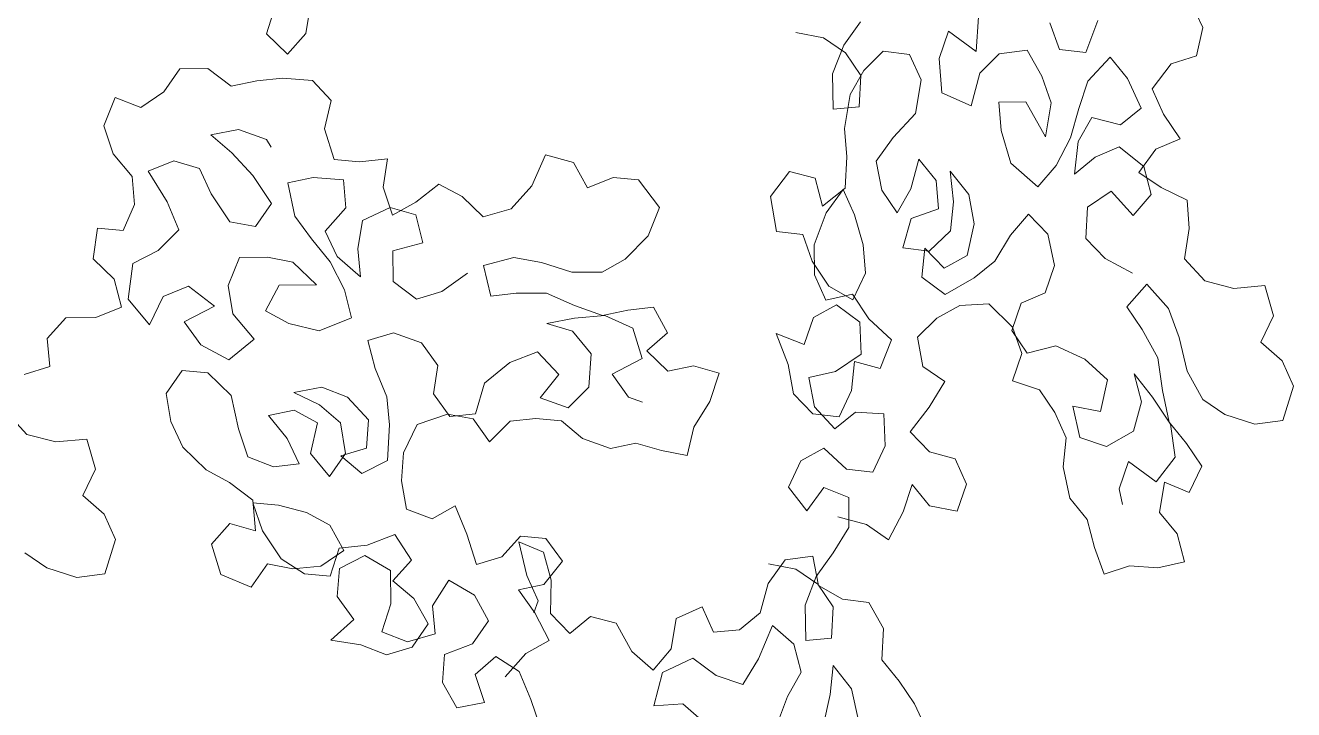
# Model space of a CAD drawing. Header units: millimetres. Extents: x 318905 to 439572, y -5133 to 105868.
# Drawn here: x 428577 to 429905, y 3432 to 4149 of the extents above; entities that cross this region are included whole.
import ezdxf

# ---------------------------------------------------------------- set-up
doc = ezdxf.new("R2010")
doc.units = ezdxf.units.MM
doc.header["$MEASUREMENT"] = 0
doc.layers.add('INTI_Agencement_Stylo_No__101', color=252, linetype='Continuous', lineweight=0)

# ---------------------------------------------------------------- blocks, each defined once
blk = doc.blocks.new('arbre6[4]', base_point=(427385.8, -574.7))
at = {"layer": 'INTI_Agencement_Stylo_No__101', "linetype": 'Continuous'}
for p, q in [((428839.2, 4169.5), (428829.7, 4140)), ((428871, 4140.3), (428875.7, 4169.8)), ((429809.9, 4146.4), (429795.4, 4177.4)), ((429572.7, 4121.3), (429575.3, 4157.6)), ((429434.1, 4128), (429451.8, 4152.5)), ((429650, 4151.5), (429659.9, 4123.6)), ((429687.4, 4120.2), (429700.1, 4153.9)), ((429803.5, 4116.9), (429809.9, 4146.4)), ((428829.7, 4140), (428851.7, 4118.7)), ((428851.7, 4118.7), (428871, 4140.3)), ((429383.9, 4141.2), (429412.8, 4135.6)), ((429412.8, 4135.6), (429435.9, 4119.8)), ((429534, 4113.9), (429543.7, 4142.5)), ((429543.7, 4142.5), (429572.7, 4121.3)), ((429422.3, 4098), (429434.1, 4128)), ((429435.9, 4119.8), (429451.9, 4096.1)), ((429455.2, 4101.6), (429475.5, 4121.6)), ((429475.5, 4121.6), (429503.1, 4118.2)), ((429503.1, 4118.2), (429515, 4091.7)), ((429596.9, 4118.8), (429576.7, 4098.8)), ((429626.1, 4122.8), (429596.9, 4118.8)), ((429641.4, 4095.4), (429626.1, 4122.8)), ((429659.9, 4123.6), (429687.4, 4120.2)), ((429776.8, 4108.4), (429803.5, 4116.9)), ((428739.2, 4103.3), (428722.4, 4079)), ((428768.4, 4103.5), (428739.2, 4103.3)), ((428792.9, 4085), (428768.4, 4103.5)), ((429536.8, 4078.2), (429534, 4113.9)), ((429712.9, 4115.5), (429689.8, 4090.4)), ((429731.1, 4093.2), (429712.9, 4115.5)), ((429757, 4082.4), (429776.8, 4108.4)), ((428819.6, 4090.6), (428792.9, 4085)), ((428846.4, 4093.5), (428819.6, 4090.6)), ((428878, 4091.1), (428846.4, 4093.5)), ((428897.6, 4069.9), (428878, 4091.1)), ((429423.1, 4060.9), (429422.3, 4098)), ((429440.9, 4076.2), (429455.2, 4101.6)), ((429451.9, 4096.1), (429450.2, 4063.5)), ((429515, 4091.7), (429509.1, 4056.3)), ((429576.7, 4098.8), (429567.4, 4064.3)), ((429651.2, 4067.5), (429641.4, 4095.4)), ((429689.8, 4090.4), (429680.1, 4061.8)), ((429745.5, 4062.1), (429731.1, 4093.2)), ((428722.4, 4079), (428698.2, 4062.7)), ((429434.9, 4040.8), (429440.9, 4076.2)), ((429567.4, 4064.3), (429536.8, 4078.2)), ((429769, 4055.9), (429757, 4082.4)), ((428671.4, 4073.2), (428659.4, 4043.6)), ((428698.2, 4062.7), (428671.4, 4073.2)), ((428890.5, 4040.4), (428897.6, 4069.9)), ((429450.2, 4063.5), (429423.1, 4060.9)), ((429596.6, 4068.3), (429624.9, 4068.6)), ((429598.9, 4038.5), (429596.6, 4068.3)), ((429624.9, 4068.6), (429645.3, 4032.1)), ((429645.3, 4032.1), (429651.2, 4067.5)), ((429509.1, 4056.3), (429485.9, 4031.3)), ((429680.1, 4061.8), (429671.6, 4031)), ((429679.5, 4027), (429693.9, 4052.4)), ((429693.9, 4052.4), (429724, 4044.4)), ((429724, 4044.4), (429745.5, 4062.1)), ((429786.3, 4030), (429769, 4055.9)), ((428659.4, 4043.6), (428669.4, 4014.3)), ((428771.4, 4034), (428800.5, 4039.6)), ((428800.5, 4039.6), (428829.8, 4029.1)), ((428900.5, 4008.4), (428890.5, 4040.4)), ((429437.3, 4011), (429434.9, 4040.8)), ((429609.2, 4004.6), (429598.9, 4038.5)), ((428793.4, 4015.4), (428771.4, 4034)), ((428829.8, 4029.1), (428834.7, 4021.1)), ((429485.9, 4031.3), (429468.2, 4006.7)), ((429671.6, 4031), (429656.4, 4001.9)), ((429675.7, 3992.9), (429679.5, 4027)), ((429761, 4019.1), (429786.3, 4030)), ((428669.4, 4014.3), (428689, 3990.4)), ((428815.5, 3991.5), (428793.4, 4015.4)), ((429121.8, 4013), (429107.5, 3980.8)), ((429151.1, 4005.3), (429121.8, 4013)), ((429435.5, 3978.4), (429437.3, 4011)), ((429697.2, 4010.6), (429675.7, 3992.9)), ((429722.6, 4021.5), (429697.2, 4010.6)), ((429748.2, 4001.1), (429722.6, 4021.5)), ((429743.2, 3994.6), (429761, 4019.1)), ((428706, 3995.9), (428732.7, 4006.8)), ((428732.7, 4006.8), (428759.5, 3999)), ((428759.5, 3999), (428771.8, 3972.4)), ((428927.3, 4005.9), (428900.5, 4008.4)), ((428956.5, 4008.9), (428927.3, 4005.9)), ((428951.8, 3979.4), (428956.5, 4008.9)), ((429165.9, 3978.6), (429151.1, 4005.3)), ((429468.2, 4006.7), (429473.9, 3976)), ((429504.3, 3977.7), (429512.8, 4008.6)), ((429512.8, 4008.6), (429531, 3986.3)), ((429637.4, 3979.7), (429609.2, 4004.6)), ((429656.4, 4001.9), (429637.4, 3979.7)), ((429756, 3971.8), (429748.2, 4001.1)), ((428689, 3990.4), (428691.7, 3961)), ((428725.7, 3963.9), (428706, 3995.9)), ((428835.2, 3962.3), (428815.5, 3991.5)), ((428878.8, 3989.4), (428852, 3983.8)), ((428852, 3983.8), (428859.6, 3949.1)), ((428910.4, 3987), (428878.8, 3989.4)), ((428913, 3957.6), (428910.4, 3987)), ((429192.6, 3989.6), (429165.9, 3978.6)), ((429219.3, 3987.1), (429192.6, 3989.6)), ((429241.4, 3957.9), (429219.3, 3987.1)), ((429357.6, 3969.7), (429377.4, 3995.6)), ((429377.4, 3995.6), (429404.1, 3988.6)), ((429404.1, 3988.6), (429411.9, 3959.3)), ((429531, 3986.3), (429533.3, 3956.5)), ((429549.1, 3964), (429545.5, 3996.1)), ((429545.5, 3996.1), (429564.9, 3971.5)), ((429766.3, 3978.8), (429743.2, 3994.6)), ((428771.8, 3972.4), (428791.5, 3943.1)), ((428961.8, 3950), (428951.8, 3979.4)), ((429010.2, 3982.6), (428986, 3963.6)), ((429034.6, 3969.4), (429010.2, 3982.6)), ((429107.5, 3980.8), (429085.8, 3956.5)), ((429411.9, 3959.3), (429435.5, 3978.4)), ((429415.7, 3952.4), (429433.4, 3977)), ((429433.4, 3977), (429445.3, 3950.5)), ((429473.9, 3976), (429490, 3952.3)), ((429490, 3952.3), (429504.3, 3977.7)), ((429564.9, 3971.5), (429570.6, 3940.8)), ((429689.3, 3958.2), (429714.2, 3975)), ((429714.2, 3975), (429737, 3949.5)), ((429737, 3949.5), (429756, 3971.8)), ((429793.6, 3965.8), (429766.3, 3978.8)), ((428691.7, 3961), (428679.7, 3934.1)), ((428738.1, 3934.6), (428725.7, 3963.9)), ((428818.3, 3938), (428835.2, 3962.3)), ((428891.3, 3933.3), (428913, 3957.6)), ((428959.3, 3958), (428930.2, 3944.4)), ((428986.1, 3950.2), (428959.3, 3958)), ((428986, 3963.6), (428961.8, 3950)), ((429056.6, 3948.2), (429034.6, 3969.4)), ((429229.5, 3928.4), (429241.4, 3957.9)), ((429363.7, 3933), (429357.6, 3969.7)), ((429546, 3933.7), (429549.1, 3964)), ((429687.5, 3925.6), (429689.3, 3958.2)), ((429795.9, 3936), (429793.6, 3965.8)), ((428859.6, 3949.1), (428876.8, 3925.2)), ((428930.2, 3944.4), (428925.5, 3914.9)), ((428993.6, 3920.9), (428986.1, 3950.2)), ((429085.8, 3956.5), (429056.6, 3948.2)), ((429403.1, 3918.8), (429415.7, 3952.4)), ((429445.3, 3950.5), (429454.4, 3918.9)), ((429504.6, 3946.5), (429496.1, 3915.7)), ((429533.3, 3956.5), (429504.6, 3946.5)), ((429608.7, 3928.9), (429627.7, 3951.1)), ((429627.7, 3951.1), (429647.9, 3930.2)), ((428652.9, 3936.5), (428648.3, 3904.4)), ((428679.7, 3934.1), (428652.9, 3936.5)), ((428716.3, 3913), (428738.1, 3934.6)), ((428791.5, 3943.1), (428818.3, 3938)), ((428903.7, 3906.7), (428891.3, 3933.3)), ((429391.3, 3929.7), (429363.7, 3933)), ((429523.7, 3912.3), (429546, 3933.7)), ((429570.6, 3940.8), (429563.4, 3907.7)), ((429647.9, 3930.2), (429654.8, 3897.2)), ((429790.8, 3904.2), (429795.9, 3936)), ((428876.8, 3925.2), (428896.4, 3901.3)), ((428962, 3912.6), (428993.6, 3920.9)), ((429205.4, 3904), (429229.5, 3928.4)), ((429401.2, 3901.8), (429391.3, 3929.7)), ((429403.4, 3887.6), (429403.1, 3918.8)), ((429454.4, 3918.9), (429456.8, 3889.1)), ((429592.2, 3902), (429608.7, 3928.9)), ((429707.8, 3904.7), (429687.5, 3925.6)), ((428648.3, 3904.4), (428670.3, 3883.1)), ((428689.7, 3899.4), (428716.3, 3913)), ((428801.5, 3905.7), (428789.6, 3876.2)), ((428830.7, 3906), (428801.5, 3905.7)), ((428857.5, 3900.9), (428830.7, 3906)), ((428928.2, 3885.5), (428903.7, 3906.7)), ((428925.5, 3914.9), (428928.2, 3885.5)), ((428962.3, 3880.4), (428962, 3912.6)), ((429057, 3897.3), (429088.6, 3905.7)), ((429088.6, 3905.7), (429117.8, 3900.6)), ((429181.1, 3890.4), (429205.4, 3904)), ((429496.1, 3915.7), (429523.7, 3912.3)), ((429519.1, 3915.5), (429516, 3885.1)), ((429539.3, 3894.6), (429519.1, 3915.5)), ((429563.4, 3907.7), (429539.3, 3894.6)), ((429736.3, 3889.4), (429707.8, 3904.7)), ((429812.3, 3881.1), (429790.8, 3904.2)), ((428685.1, 3861.9), (428689.7, 3899.4)), ((428882, 3877), (428857.5, 3900.9)), ((428896.4, 3901.3), (428911.3, 3871.9)), ((429064.6, 3865.3), (429057, 3897.3)), ((429117.8, 3900.6), (429149.5, 3890.2)), ((429149.5, 3890.2), (429181.1, 3890.4)), ((429418.5, 3875.8), (429401.2, 3901.8)), ((429570.7, 3884.4), (429592.2, 3902)), ((429654.8, 3897.2), (429645.1, 3868.7)), ((428670.3, 3883.1), (428677.9, 3853.8)), ((428843.1, 3876.7), (428882, 3877)), ((428986.7, 3861.9), (428962.3, 3880.4)), ((429040.1, 3889.2), (429013.4, 3870.2)), ((429415.3, 3861.1), (429403.4, 3887.6)), ((429456.8, 3889.1), (429443.7, 3861.4)), ((429516, 3885.1), (429540.4, 3867)), ((429540.4, 3867), (429570.7, 3884.4)), ((429730.3, 3854), (429751.4, 3877.6)), ((429751.4, 3877.6), (429774.2, 3852.2)), ((429842.4, 3873.1), (429812.3, 3881.1)), ((428721.6, 3864.9), (428707.2, 3835.3)), ((428748.2, 3875.8), (428721.6, 3864.9)), ((428775.2, 3854.6), (428748.2, 3875.8)), ((428789.6, 3876.2), (428794.7, 3846.8)), ((428828.7, 3849.8), (428843.1, 3876.7)), ((428911.3, 3871.9), (428918.8, 3842.6)), ((429013.4, 3870.2), (428986.7, 3861.9)), ((429091.3, 3868.2), (429064.6, 3865.3)), ((429122.9, 3868.5), (429091.3, 3868.2)), ((429152.2, 3855.4), (429122.9, 3868.5)), ((429443.2, 3867.4), (429415.3, 3861.1)), ((429443.7, 3861.4), (429418.5, 3875.8)), ((429460.5, 3841.4), (429443.2, 3867.4)), ((429645.1, 3868.7), (429619.7, 3857.8)), ((429874.9, 3876.2), (429842.4, 3873.1)), ((429883.9, 3844.7), (429874.9, 3876.2)), ((428677.9, 3853.8), (428651.2, 3842.8)), ((428707.2, 3835.3), (428685.1, 3861.9)), ((428743.7, 3838.3), (428775.2, 3854.6)), ((429181.5, 3844.9), (429152.2, 3855.4)), ((429208.2, 3850.5), (429181.5, 3844.9)), ((429234.9, 3853.5), (429208.2, 3850.5)), ((429249.7, 3826.8), (429234.9, 3853.5)), ((429426.6, 3856.2), (429402.5, 3843)), ((429451, 3838.1), (429426.6, 3856.2)), ((429531.4, 3842.2), (429555.5, 3855.3)), ((429555.5, 3855.3), (429586, 3857)), ((429586, 3857), (429610.8, 3832.9)), ((429619.7, 3857.8), (429610, 3829.3)), ((429746.4, 3830.3), (429730.3, 3854)), ((429774.2, 3852.2), (429785.3, 3822)), ((428619.6, 3842.5), (428600.3, 3820.9)), ((428651.2, 3842.8), (428619.6, 3842.5)), ((428760.9, 3814.4), (428743.7, 3838.3)), ((428794.7, 3846.8), (428816.8, 3820.2)), ((428853.1, 3836.6), (428828.7, 3849.8)), ((428918.8, 3842.6), (428884.8, 3828.9)), ((429123.2, 3836.4), (429152.3, 3842)), ((429152.3, 3842), (429183.9, 3845)), ((429183.9, 3845), (429213.2, 3831.8)), ((429402.5, 3843), (429392.8, 3814.5)), ((429452.5, 3804.6), (429451, 3838.1)), ((429484.1, 3819.6), (429460.5, 3841.4)), ((429511.2, 3822.2), (429531.4, 3842.2)), ((429870.8, 3817), (429883.9, 3844.7)), ((428884.8, 3828.9), (428853.1, 3836.6)), ((428936, 3818.6), (428962.7, 3826.9)), ((428962.7, 3826.9), (428991.9, 3816.5)), ((429150, 3828.6), (429123.2, 3836.4)), ((429169.6, 3804.7), (429150, 3828.6)), ((429213.2, 3831.8), (429223.2, 3799.8)), ((429228, 3807.9), (429249.7, 3826.8)), ((429392.8, 3814.5), (429363.5, 3826.1)), ((429363.5, 3826.1), (429375.9, 3793.6)), ((429610, 3829.3), (429626.1, 3805.6)), ((429610.8, 3832.9), (429620.6, 3805)), ((429762.9, 3800.6), (429746.4, 3830.3)), ((428600.3, 3820.9), (428602.9, 3791.5)), ((428790.2, 3798.6), (428760.9, 3814.4)), ((428816.8, 3820.2), (428790.2, 3798.6)), ((428943.5, 3789.3), (428936, 3818.6)), ((428991.9, 3816.5), (429009.2, 3792.5)), ((429472.3, 3789.6), (429484.1, 3819.6)), ((429516.9, 3791.5), (429511.2, 3822.2)), ((429626.1, 3805.6), (429656, 3813.2)), ((429656, 3813.2), (429686.6, 3799.3)), ((429785.3, 3822), (429793.5, 3786.7)), ((429893.1, 3797.5), (429870.8, 3817)), ((429084.5, 3795.9), (429113.6, 3806.9)), ((429113.6, 3806.9), (429135.7, 3783)), ((429167.4, 3769.9), (429169.6, 3804.7)), ((429223.2, 3799.8), (429191.7, 3783.5)), ((429250, 3786.7), (429228, 3807.9)), ((429425.6, 3786.4), (429452.5, 3804.6)), ((429620.6, 3805), (429610.9, 3776.5)), ((429686.6, 3799.3), (429710.2, 3777.6)), ((429767.8, 3766.3), (429762.9, 3800.6)), ((429905.1, 3771), (429893.1, 3797.5)), ((428602.9, 3791.5), (428576.2, 3783.3)), ((428724.8, 3763.2), (428741.6, 3787.4)), ((428741.6, 3787.4), (428768.4, 3785)), ((428768.4, 3785), (428792.9, 3761.1)), ((428955.9, 3759.9), (428943.5, 3789.3)), ((429009.2, 3792.5), (429004.5, 3763)), ((429057.9, 3774.2), (429084.5, 3795.9)), ((429276.7, 3792.3), (429250, 3786.7)), ((429303.6, 3784.5), (429276.7, 3792.3)), ((429294, 3755), (429303.6, 3784.5)), ((429375.9, 3793.6), (429381.6, 3762.9)), ((429397.7, 3780.1), (429425.6, 3786.4)), ((429442.4, 3766.4), (429445.5, 3796.7)), ((429445.5, 3796.7), (429472.3, 3789.6)), ((429540, 3775.7), (429516.9, 3791.5)), ((429793.5, 3786.7), (429810.1, 3757.1)), ((429048.5, 3742), (429057.9, 3774.2)), ((429135.7, 3783), (429116.4, 3758.7)), ((429191.7, 3783.5), (429208.9, 3759.5)), ((429403.4, 3749.4), (429397.7, 3780.1)), ((429523.5, 3748.9), (429540, 3775.7)), ((429610.9, 3776.5), (429638.9, 3767.1)), ((429710.2, 3777.6), (429703, 3744.4)), ((429745.8, 3754.5), (429738.1, 3783.8)), ((429738.1, 3783.8), (429757.5, 3759.3)), ((429893.7, 3735.1), (429905.1, 3771)), ((428729.8, 3733.8), (428724.8, 3763.2)), ((428792.9, 3761.1), (428800.4, 3726.4)), ((428858.5, 3764.4), (428887.7, 3770)), ((428885.4, 3751.3), (428858.5, 3764.4)), ((428887.7, 3770), (428914.5, 3759.5)), ((428914.5, 3759.5), (428936.6, 3735.7)), ((428958.5, 3730.5), (428955.9, 3759.9)), ((429004.5, 3763), (429021.7, 3739.1)), ((429116.4, 3758.7), (429145.7, 3748.3)), ((429145.7, 3748.3), (429167.4, 3769.9)), ((429208.9, 3759.5), (429223.5, 3754.3)), ((429381.6, 3762.9), (429401.8, 3742)), ((429429.3, 3738.7), (429442.4, 3766.4)), ((429638.9, 3767.1), (429655, 3743.4)), ((429757.5, 3759.3), (429776.1, 3731)), ((429774.8, 3733.3), (429767.8, 3766.3)), ((428832, 3740.1), (428858.7, 3745.7)), ((428858.7, 3745.7), (428883.1, 3732.5)), ((428907.4, 3732.7), (428885.4, 3751.3)), ((429277.2, 3728), (429294, 3755)), ((429424.9, 3726.2), (429403.4, 3749.4)), ((429503.7, 3723), (429523.5, 3748.9)), ((429703, 3744.4), (429674.1, 3750.1)), ((429674.1, 3750.1), (429681.1, 3717.1)), ((429737.4, 3723.7), (429745.8, 3754.5)), ((429810.1, 3757.1), (429833.2, 3741.3)), ((428579, 3720.5), (428557.5, 3743.6)), ((428742.2, 3707.1), (428729.8, 3733.8)), ((428851.6, 3716.2), (428832, 3740.1)), ((428883.1, 3732.5), (428876, 3700.3)), ((428912.5, 3700.6), (428907.4, 3732.7)), ((428936.6, 3735.7), (428934.4, 3706.2)), ((428987.7, 3730.8), (429019.3, 3741.8)), ((429019.3, 3741.8), (429046.1, 3736.6)), ((429021.7, 3739.1), (429048.5, 3742)), ((429046.1, 3736.6), (429063.3, 3712.7)), ((429063.3, 3712.7), (429085, 3734.3)), ((429085, 3734.3), (429111.7, 3737.2)), ((429111.7, 3737.2), (429138.5, 3734.8)), ((429138.5, 3734.8), (429160.5, 3716.3)), ((429401.8, 3742), (429429.3, 3738.7)), ((429446.4, 3743.9), (429424.9, 3726.2)), ((429476, 3741.9), (429446.4, 3743.9)), ((429477.6, 3708.4), (429476, 3741.9)), ((429655, 3743.4), (429666.9, 3717)), ((429793, 3711), (429774.8, 3733.3)), ((429776.1, 3731), (429781, 3696.6)), ((429833.2, 3741.3), (429864.5, 3731.1)), ((429864.5, 3731.1), (429893.7, 3735.1)), ((428609.1, 3712.5), (428579, 3720.5)), ((428800.4, 3726.4), (428810.4, 3697)), ((428956.4, 3693), (428958.5, 3730.5)), ((428973.3, 3701.2), (428987.7, 3730.8)), ((429270.1, 3698.5), (429277.2, 3728)), ((429524, 3702.1), (429503.7, 3723)), ((429709.1, 3707.8), (429737.4, 3723.7)), ((428641.6, 3715.6), (428609.1, 3712.5)), ((428650.7, 3684.1), (428641.6, 3715.6)), ((428766.7, 3683.3), (428742.2, 3707.1)), ((428864, 3689.5), (428851.6, 3716.2)), ((428934.4, 3706.2), (428907.7, 3697.9)), ((429160.5, 3716.3), (429189.8, 3705.8)), ((429189.8, 3705.8), (429216.5, 3711.4)), ((429216.5, 3711.4), (429243.3, 3703.6)), ((429389.3, 3692.8), (429413.4, 3705.9)), ((429413.4, 3705.9), (429436.9, 3684.1)), ((429464.5, 3680.8), (429477.6, 3708.4)), ((429666.9, 3717), (429663.9, 3686.6)), ((429681.1, 3717.1), (429709.1, 3707.8)), ((429809, 3687.3), (429793, 3711)), ((428810.4, 3697), (428837.2, 3686.6)), ((428876, 3700.3), (428895.7, 3676.4)), ((428895.7, 3676.4), (428912.5, 3700.6)), ((428907.7, 3697.9), (428929.7, 3679.4)), ((428929.7, 3679.4), (428956.4, 3693)), ((428971.1, 3671.7), (428973.3, 3701.2)), ((429243.3, 3703.6), (429270.1, 3698.5)), ((429376.2, 3665.1), (429389.3, 3692.8)), ((429550.7, 3695), (429524, 3702.1)), ((429562.6, 3668.5), (429550.7, 3695)), ((429732.2, 3692), (429722.5, 3663.4)), ((429761.2, 3670.7), (429732.2, 3692)), ((429781, 3696.6), (429761.2, 3670.7)), ((428637.6, 3656.4), (428650.7, 3684.1)), ((428791.1, 3670.1), (428766.7, 3683.3)), ((428837.2, 3686.6), (428864, 3689.5)), ((429436.9, 3684.1), (429464.5, 3680.8)), ((429663.9, 3686.6), (429670.8, 3653.6)), ((429795.9, 3659.6), (429809, 3687.3)), ((428815.6, 3651.6), (428791.1, 3670.1)), ((428976.2, 3642.3), (428971.1, 3671.7)), ((429395.6, 3640.5), (429376.2, 3665.1)), ((429413.3, 3665), (429395.6, 3640.5)), ((429439.3, 3654.3), (429413.3, 3665)), ((429496.2, 3639.3), (429505.9, 3667.9)), ((429505.9, 3667.9), (429524, 3645.6)), ((429552.9, 3640), (429562.6, 3668.5)), ((429764.8, 3638.6), (429770, 3670.3)), ((429770, 3670.3), (429795.9, 3659.6)), ((428659.8, 3636.9), (428637.6, 3656.4)), ((428818.3, 3619.5), (428815.6, 3651.6)), ((429439.6, 3623.1), (429439.3, 3654.3)), ((429670.8, 3653.6), (429689, 3631.4)), ((429722.5, 3663.4), (429726, 3646.9)), ((428825.6, 3619.6), (428815.6, 3648.9)), ((428815.6, 3648.9), (428842.4, 3646.5)), ((428842.4, 3646.5), (428871.6, 3638.7)), ((428871.6, 3638.7), (428896.1, 3625.5)), ((429003.1, 3631.9), (428976.2, 3642.3)), ((429027.3, 3645.5), (429003.1, 3631.9)), ((429039.7, 3616.1), (429027.3, 3645.5)), ((429481, 3610.2), (429496.2, 3639.3)), ((429524, 3645.6), (429552.9, 3640)), ((429783, 3616.3), (429764.8, 3638.6)), ((428671.8, 3610.4), (428659.8, 3636.9)), ((428772.2, 3605.7), (428791.5, 3627.3)), ((428791.5, 3627.3), (428818.3, 3619.5)), ((428896.1, 3625.5), (428910.9, 3598.9)), ((429427.8, 3634), (429457.9, 3626.1)), ((429457.9, 3626.1), (429481, 3610.2)), ((429689, 3631.4), (429696.7, 3602.1)), ((428845.2, 3590.3), (428825.6, 3619.6)), ((428964.3, 3615.5), (428935.1, 3604.5)), ((428981.5, 3588.8), (428964.3, 3615.5)), ((429049.6, 3584.1), (429039.7, 3616.1)), ((429095.6, 3614), (429076.3, 3592.4)), ((429122.4, 3611.5), (429095.6, 3614)), ((429139.6, 3587.6), (429122.4, 3611.5)), ((429423.1, 3596.3), (429439.6, 3623.1)), ((429790.8, 3587), (429783, 3616.3)), ((428660.4, 3574.5), (428671.8, 3610.4)), ((428782.1, 3573.7), (428772.2, 3605.7)), ((428910.9, 3598.9), (428886.7, 3582.6)), ((428906, 3601.5), (428896.5, 3572)), ((428935.1, 3604.5), (428906, 3601.5)), ((429119.9, 3597.2), (429093.9, 3607.9)), ((429093.9, 3607.9), (429102.2, 3572.7)), ((429696.7, 3602.1), (429706.6, 3574.2)), ((428576.8, 3596.5), (428599.9, 3580.7)), ((428869.7, 3574.5), (428845.2, 3590.3)), ((428932.8, 3593.8), (428906.1, 3580.1)), ((428959.7, 3577.9), (428932.8, 3593.8)), ((428962.2, 3567.3), (428981.5, 3588.8)), ((429076.3, 3592.4), (429049.6, 3584.1)), ((429127.7, 3567.9), (429119.9, 3597.2)), ((429120.3, 3563.3), (429139.6, 3587.6)), ((429372.8, 3589), (429355.1, 3564.5)), ((429355.2, 3585), (429384.1, 3579.3)), ((429401.9, 3593), (429372.8, 3589)), ((429407.6, 3562.3), (429401.9, 3593)), ((429405.4, 3571.8), (429423.1, 3596.3)), ((429762.9, 3580.8), (429790.8, 3587)), ((428599.9, 3580.7), (428631.2, 3570.5)), ((428631.2, 3570.5), (428660.4, 3574.5)), ((428813.8, 3560.6), (428782.1, 3573.7)), ((428830.7, 3584.8), (428813.8, 3560.6)), ((428857.5, 3579.7), (428830.7, 3584.8)), ((428886.7, 3582.6), (428857.5, 3579.7)), ((428896.5, 3572), (428869.7, 3574.5)), ((428906.1, 3580.1), (428903.9, 3550.7)), ((428959.9, 3543.1), (428959.7, 3577.9)), ((429102.2, 3572.7), (429114.1, 3546.2)), ((429384.1, 3579.3), (429407.1, 3563.5)), ((429393.6, 3541.8), (429405.4, 3571.8)), ((429706.6, 3574.2), (429733.2, 3582.7)), ((429733.2, 3582.7), (429762.9, 3580.8)), ((428984.2, 3548.7), (428962.2, 3567.3)), ((429020.6, 3567.8), (429003.7, 3540.9)), ((429047.4, 3552), (429020.6, 3567.8)), ((429093.6, 3557.7), (429120.3, 3563.3)), ((429127.1, 3533), (429127.7, 3567.9)), ((429355.1, 3564.5), (429346.6, 3533.6)), ((429407.1, 3563.5), (429423.2, 3539.8)), ((429432.8, 3547.9), (429407.6, 3562.3)), ((428903.9, 3550.7), (428921.1, 3526.7)), ((428999, 3522.1), (428984.2, 3548.7)), ((429062.2, 3525.3), (429047.4, 3552)), ((429110.8, 3533.8), (429093.6, 3557.7)), ((429114.1, 3546.2), (429109.6, 3533.8)), ((429460.4, 3544.5), (429432.8, 3547.9)), ((428950.4, 3513.6), (428959.9, 3543.1)), ((429003.7, 3540.9), (429006.4, 3511.5)), ((429125.6, 3504.5), (429110.8, 3533.8)), ((429147.4, 3512.1), (429127.1, 3533)), ((429286, 3539.8), (429258.6, 3527.6)), ((429297.9, 3513.3), (429286, 3539.8)), ((429346.6, 3533.6), (429325, 3515.9)), ((429394.3, 3504.6), (429393.6, 3541.8)), ((429423.2, 3539.8), (429421.4, 3507.2)), ((429475.6, 3517.1), (429460.4, 3544.5)), ((428921.1, 3526.7), (428897, 3505.1)), ((428982.2, 3497.8), (428999, 3522.1)), ((429045.4, 3501.1), (429062.2, 3525.3)), ((429168.9, 3529.8), (429147.4, 3512.1)), ((429195.7, 3522.8), (429168.9, 3529.8)), ((429212.2, 3493.1), (429195.7, 3522.8)), ((429258.6, 3527.6), (429253.5, 3495.9)), ((429344.9, 3485.4), (429359.6, 3520.4)), ((429359.6, 3520.4), (429381.9, 3500.9)), ((428977.3, 3503.2), (428950.4, 3513.6)), ((429006.4, 3511.5), (428977.3, 3503.2)), ((429325, 3515.9), (429297.9, 3513.3)), ((429421.4, 3507.2), (429394.3, 3504.6)), ((429473.9, 3484.5), (429475.6, 3517.1)), ((428897, 3505.1), (428928.6, 3500)), ((428928.6, 3500), (428955.5, 3489.6)), ((428955.5, 3489.6), (428982.2, 3497.8)), ((429016.3, 3490.1), (429045.4, 3501.1)), ((429101.4, 3490.9), (429125.6, 3504.5)), ((429234.5, 3473.6), (429212.2, 3493.1)), ((429253.5, 3495.9), (429234.5, 3473.6)), ((429381.9, 3500.9), (429389.7, 3471.6)), ((429014.1, 3460.7), (429016.3, 3490.1)), ((429069.8, 3487.9), (429048.1, 3469)), ((429094.3, 3472.1), (429069.8, 3487.9)), ((429079.7, 3466.6), (429101.4, 3490.9)), ((429244.5, 3471), (429276.1, 3486)), ((429276.1, 3486), (429300.4, 3467.9)), ((429328.5, 3458.6), (429344.9, 3485.4)), ((429492, 3462.2), (429473.9, 3484.5)), ((429048.1, 3469), (429058, 3439.6)), ((429106.6, 3442.8), (429094.3, 3472.1)), ((429235.2, 3436.4), (429244.5, 3471)), ((429300.4, 3467.9), (429328.5, 3458.6)), ((429389.7, 3471.6), (429375.3, 3446.2)), ((429419.9, 3448.1), (429423, 3478.4)), ((429423, 3478.4), (429442.4, 3453.9)), ((429028.9, 3434), (429014.1, 3460.7)), ((429442.4, 3453.9), (429449.4, 3420.9)), ((429508.1, 3438.5), (429492, 3462.2)), ((429058, 3439.6), (429028.9, 3434)), ((429116.6, 3413.4), (429106.6, 3442.8)), ((429375.3, 3446.2), (429362.7, 3412.6)), ((429412.7, 3415), (429419.9, 3448.1)), ((429265.7, 3438.2), (429235.2, 3436.4)), ((429288, 3418.7), (429265.7, 3438.2)), ((429522.5, 3407.5), (429508.1, 3438.5))]:
    blk.add_line(p, q, dxfattribs=at)

msp = doc.modelspace()

# ---------------------------------------------------------------- block references
at = {"layer": 'INTI_Agencement_Stylo_No__101', "linetype": 'Continuous'}
msp.add_blockref('arbre6[4]', (427385.764, -574.723), dxfattribs=at)

doc.saveas('drawing.dxf')
